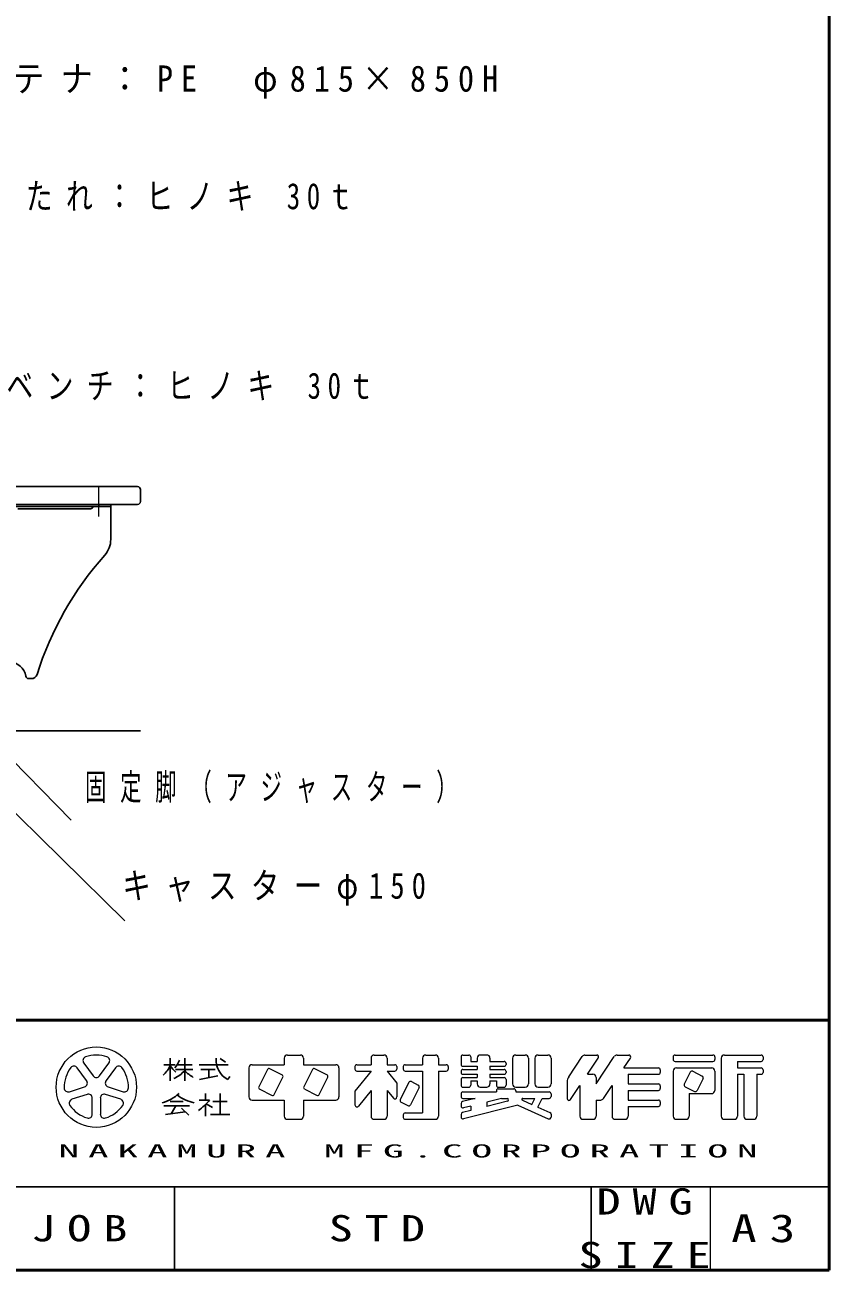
# Model space of a CAD drawing. Units: millimetres on the paper. Extents: x -385 to 420, y 0 to 267.
# Drawn here: x -67.6 to 0, y 0 to 104.6 of the extents above; entities that cross this region are included whole.
import ezdxf

# ---------------------------------------------------------------- set-up
doc = ezdxf.new("R2010")
doc.units = ezdxf.units.MM
doc.linetypes.add('USER3', pattern=[8, 3, -1, 1, -1, 1, -1])
doc.layers.add('1_20', color=7, linetype='Continuous', lineweight=25)
doc.layers.add('A3図枠', color=7, linetype='Continuous', lineweight=13)
doc.layers.add('図面プロファイル', color=7, linetype='Continuous')
doc.styles.add('ＭＳ ゴシック', font='')
doc.styles.get('ＭＳ ゴシック').set_extended_font_data('MS Gothic')

msp = doc.modelspace()

# ---------------------------------------------------------------- linework, layer by layer
at = {"layer": '1_20', "color": 40}
for p, q in [((-79.609, 65.799), (-58.109, 65.799)), ((-57.859, 64.549), (-57.859, 65.549)), ((-81.559, 64.299), (-58.109, 64.299)), ((-81.559, 64.139), (-60.359, 64.139)), ((-61.359, 64.139), (-61.359, 64.299)), ((-60.359, 64.139), (-60.359, 64.299))]:
    msp.add_line(p, q, dxfattribs=at)
at = {"layer": '1_20', "color": 40, "linetype": 'USER3', "lineweight": 13}
msp.add_line((-61.359, 63.299), (-61.359, 65.799), dxfattribs=at)
at = {"layer": '1_20', "color": 4}
for p, q in [((-68.159, 63.939), (-62.059, 63.939)), ((-61.859, 64.139), (-61.359, 64.139)), ((-60.359, 64.299), (-61.359, 64.299)), ((-61.359, 64.139), (-61.359, 64.299)), ((-60.359, 61.368), (-60.359, 64.299)), ((-67.254, 49.674), (-67.031, 49.674))]:
    msp.add_line(p, q, dxfattribs=at)
at = {"layer": '1_20'}
msp.add_line((-157.109, 45.299), (-57.859, 45.299), dxfattribs=at)
at = {"layer": '1_20', "lineweight": 13}
for p, q in [((-75.422, 45.299), (-59.176, 29.343)), ((-71.419, 45.69), (-63.673, 37.794))]:
    msp.add_line(p, q, dxfattribs=at)
at = {"layer": '1_20', "color": 40}
for centre, start, end in [((-58.109, 65.549), 0, 90), ((-58.109, 64.549), 270, 0)]:
    msp.add_arc(centre, 0.25, start, end, dxfattribs=at)
at = {"layer": '1_20', "color": 4}
for centre, radius, start, end in [((-62.059, 64.139), 0.2, 270, 0), ((-62.359, 61.368), 2, 318.31284, 0), ((-40.329, 41.749), 27.5, 138.31285, 162.48784), ((-68.859, 49.674), 1.375, 8.84988, 90), ((-67.254, 49.924), 0.25, 188.84988, 270), ((-67.031, 50.174), 0.5, 270, 342.48784)]:
    msp.add_arc(centre, radius, start, end, dxfattribs=at)
at = {"layer": 'A3図枠', "lineweight": 50}
for p, q in [((0, 0), (0, 267)), ((-385, 21), (0, 21)), ((-385, 0), (0, 0))]:
    msp.add_line(p, q, dxfattribs=at)
at = {"layer": 'A3図枠', "lineweight": 25}
for p, q in [((-55.361, 17.793), (-55.361, 15.903)), ((-54.146, 17.793), (-54.146, 15.903)), ((-55.901, 17.253), (-54.956, 17.253)), ((-54.915, 16.848), (-53.471, 16.848)), ((-54.769, 17.253), (-53.525, 17.253)), ((-52.931, 17.253), (-50.501, 17.253)), ((-52.796, 16.848), (-51.581, 16.848)), ((-52.121, 16.848), (-52.121, 16.173)), ((-50.719, 17.467), (-51.16, 17.761)), ((-52.889, 16.02), (-51.353, 16.327)), ((-52.391, 14.823), (-52.391, 14.283)), ((-51.176, 14.823), (-51.176, 13.068)), ((-55.901, 13.784), (-53.741, 13.784)), ((-55.361, 14.148), (-54.281, 14.148)), ((-54.899, 13.784), (-55.289, 13.136)), ((-54.416, 13.607), (-53.81, 13.001)), ((-52.931, 14.283), (-52.051, 14.283)), ((-52.391, 13.91), (-52.391, 12.933)), ((-52.34, 13.96), (-51.796, 13.646)), ((-51.783, 14.148), (-50.568, 14.148)), ((-55.765, 13.067), (-54.113, 13.304)), ((-51.986, 13.068), (-50.366, 13.068)), ((-55, 7), (-55, 0))]:
    msp.add_line(p, q, dxfattribs=at)
at = {"layer": 'A3図枠'}
for p, q in [((-45.776, 17.793), (-45.776, 17.253)), ((-45.506, 18.063), (-44.426, 18.063)), ((-44.156, 17.793), (-44.156, 17.253)), ((-38.486, 17.793), (-38.486, 17.253)), ((-38.216, 18.063), (-37.406, 18.063)), ((-37.136, 17.793), (-37.136, 17.253)), ((-34.166, 17.793), (-34.166, 17.253)), ((-33.896, 18.063), (-33.086, 18.063)), ((-32.816, 17.793), (-32.816, 17.253)), ((-30.926, 17.901), (-30.926, 17.28)), ((-30.764, 18.063), (-30.278, 18.063)), ((-30.116, 17.901), (-30.116, 17.523)), ((-29.576, 17.793), (-29.576, 17.523)), ((-28.766, 18.063), (-29.306, 18.063)), ((-28.496, 17.793), (-28.496, 17.523)), ((-26.606, 17.793), (-26.606, 15.633)), ((-26.336, 18.063), (-25.526, 18.063)), ((-25.256, 17.793), (-25.256, 15.633)), ((-24.716, 17.793), (-24.716, 15.633)), ((-24.446, 18.063), (-23.636, 18.063)), ((-23.366, 17.793), (-23.366, 15.633)), ((-21.88, 16.242), (-20.746, 17.943)), ((-20.521, 18.063), (-19.529, 18.063)), ((-20.306, 16.443), (-19.394, 17.811)), ((-19.586, 15.633), (-18.046, 17.943)), ((-17.821, 18.063), (-16.829, 18.063)), ((-17.246, 16.983), (-16.694, 17.811)), ((-13.106, 17.901), (-13.106, 17.685)), ((-12.944, 18.063), (-9.758, 18.063)), ((-9.596, 17.901), (-9.596, 17.685)), ((-9.056, 17.793), (-9.056, 12.933)), ((-8.786, 18.063), (-5.708, 18.063)), ((-5.546, 17.901), (-5.546, 17.685)), ((-62.39, 15.917), (-63.175, 16.997)), ((-62.629, 17.393), (-61.844, 16.313)), ((-61.298, 16.313), (-60.513, 17.393)), ((-59.967, 16.997), (-60.752, 15.917)), ((-48.746, 16.983), (-48.746, 14.553)), ((-48.476, 17.253), (-45.776, 17.253)), ((-47.198, 16.838), (-47.918, 15.4)), ((-45.975, 16.408), (-46.981, 16.911)), ((-44.156, 17.253), (-41.456, 17.253)), ((-43.418, 16.838), (-44.138, 15.4)), ((-42.195, 16.408), (-43.201, 16.911)), ((-41.186, 16.983), (-41.186, 14.553)), ((-39.836, 17.091), (-39.836, 16.875)), ((-39.674, 17.253), (-38.486, 17.253)), ((-37.136, 17.253), (-36.488, 17.253)), ((-36.326, 17.091), (-36.326, 16.875)), ((-35.786, 17.091), (-35.786, 16.875)), ((-35.624, 17.253), (-34.166, 17.253)), ((-32.816, 17.253), (-32.168, 17.253)), ((-32.006, 17.091), (-32.006, 16.875)), ((-30.764, 17.118), (-29.576, 17.118)), ((-30.764, 16.848), (-29.576, 16.848)), ((-30.116, 17.523), (-29.576, 17.523)), ((-29.576, 17.118), (-29.576, 16.848)), ((-28.496, 17.523), (-27.308, 17.523)), ((-28.496, 17.118), (-27.308, 17.118)), ((-28.496, 17.118), (-28.496, 16.848)), ((-28.496, 16.848), (-27.308, 16.848)), ((-27.146, 17.361), (-27.146, 17.28)), ((-17.246, 16.983), (-14.348, 16.983)), ((-14.186, 16.821), (-14.186, 16.605)), ((-12.944, 17.523), (-9.758, 17.523)), ((-12.836, 16.983), (-9.866, 16.983)), ((-7.706, 17.523), (-7.706, 16.983)), ((-7.706, 17.523), (-5.708, 17.523)), ((-7.706, 16.983), (-5.708, 16.983)), ((-5.546, 16.821), (-5.546, 16.605)), ((-46.622, 14.752), (-45.902, 16.19)), ((-42.842, 14.752), (-42.122, 16.19)), ((-38.486, 16.713), (-39.836, 15.026)), ((-39.674, 16.713), (-38.486, 16.713)), ((-37.136, 16.713), (-36.326, 15.701)), ((-37.136, 16.713), (-36.488, 16.713)), ((-36.326, 15.701), (-36.326, 14.543)), ((-35.318, 15.758), (-36.038, 14.32)), ((-35.624, 16.713), (-34.166, 16.713)), ((-35.101, 15.831), (-34.527, 15.544)), ((-34.166, 16.713), (-34.166, 13.203)), ((-32.816, 16.713), (-32.816, 12.933)), ((-32.816, 16.713), (-32.168, 16.713)), ((-30.926, 16.686), (-30.926, 16.605)), ((-30.926, 16.011), (-30.926, 15.525)), ((-30.764, 16.443), (-29.576, 16.443)), ((-30.764, 16.173), (-29.576, 16.173)), ((-30.116, 15.903), (-29.576, 15.903)), ((-30.116, 15.903), (-30.116, 15.525)), ((-29.576, 16.443), (-29.576, 16.173)), ((-29.576, 15.903), (-29.576, 15.633)), ((-28.496, 16.443), (-27.308, 16.443)), ((-28.496, 16.443), (-28.496, 16.173)), ((-28.496, 16.173), (-27.308, 16.173)), ((-28.496, 15.903), (-28.496, 15.633)), ((-28.496, 15.903), (-27.956, 15.903)), ((-27.956, 15.903), (-27.956, 15.525)), ((-27.146, 16.686), (-27.146, 16.605)), ((-27.146, 16.011), (-27.146, 15.525)), ((-22.016, 15.793), (-22.016, 14.413)), ((-20.306, 16.443), (-19.856, 16.443)), ((-19.586, 16.173), (-19.586, 15.633)), ((-16.886, 16.443), (-14.348, 16.443)), ((-16.886, 16.443), (-16.886, 15.633)), ((-13.106, 16.713), (-13.106, 12.933)), ((-11.666, 16.622), (-12.17, 15.616)), ((-11.449, 16.695), (-10.659, 16.3)), ((-10.586, 16.082), (-11.09, 15.076)), ((-9.596, 16.713), (-9.596, 15.093)), ((-7.706, 16.443), (-7.166, 16.443)), ((-7.706, 16.443), (-7.706, 12.933)), ((-7.166, 16.443), (-7.166, 12.933)), ((-6.086, 16.443), (-5.708, 16.443)), ((-6.086, 16.443), (-6.086, 12.933)), ((-63.828, 14.985), (-62.559, 15.397)), ((-62.35, 14.755), (-63.62, 14.343)), ((-59.522, 14.343), (-60.792, 14.755)), ((-60.583, 15.397), (-59.313, 14.985)), ((-47.845, 15.183), (-46.839, 14.68)), ((-44.065, 15.183), (-43.059, 14.68)), ((-39.836, 15.026), (-39.836, 13.868)), ((-38.486, 15.093), (-39.547, 13.766)), ((-38.486, 15.093), (-38.486, 12.933)), ((-37.136, 15.093), (-36.614, 14.441)), ((-37.136, 15.093), (-37.136, 12.933)), ((-34.454, 15.326), (-35.174, 13.888)), ((-30.926, 14.796), (-30.926, 14.58)), ((-30.764, 15.363), (-30.278, 15.363)), ((-30.764, 14.958), (-27.956, 14.958)), ((-29.306, 15.363), (-28.766, 15.363)), ((-27.956, 15.066), (-27.956, 14.958)), ((-27.794, 15.363), (-27.308, 15.363)), ((-27.794, 15.228), (-26.498, 15.228)), ((-26.336, 15.363), (-25.526, 15.363)), ((-26.336, 15.066), (-26.336, 14.958)), ((-26.336, 14.958), (-23.528, 14.958)), ((-24.446, 15.363), (-23.636, 15.363)), ((-23.366, 14.796), (-23.366, 14.58)), ((-21.719, 14.323), (-20.936, 15.498)), ((-20.936, 15.498), (-20.936, 12.933)), ((-18.966, 14.404), (-18.236, 15.498)), ((-18.236, 15.498), (-18.236, 12.933)), ((-16.886, 15.633), (-14.348, 15.633)), ((-16.886, 15.093), (-16.886, 14.283)), ((-16.886, 15.093), (-14.348, 15.093)), ((-14.186, 15.471), (-14.186, 15.255)), ((-12.097, 15.399), (-11.307, 15.004)), ((-11.756, 14.823), (-11.756, 12.933)), ((-11.756, 14.823), (-9.866, 14.823)), ((-61.908, 13.099), (-61.908, 14.434)), ((-61.233, 14.434), (-61.233, 13.099)), ((-48.476, 14.283), (-45.776, 14.283)), ((-45.776, 14.283), (-45.776, 12.933)), ((-44.156, 14.283), (-41.456, 14.283)), ((-44.156, 14.283), (-44.156, 12.933)), ((-35.965, 14.103), (-35.391, 13.816)), ((-30.926, 13.995), (-30.926, 13.773)), ((-29.74, 14.418), (-30.803, 14.152)), ((-30.764, 14.418), (-29.74, 14.418)), ((-26.15, 13.841), (-30.725, 12.697)), ((-30.116, 13.768), (-30.725, 13.615)), ((-30.116, 13.768), (-30.116, 13.406)), ((-27.513, 14.418), (-28.766, 14.105)), ((-27.023, 14.179), (-28.766, 13.743)), ((-28.766, 14.105), (-28.766, 13.743)), ((-27.513, 14.418), (-27.053, 14.418)), ((-26.15, 13.841), (-23.594, 12.705)), ((-25.771, 14.263), (-24.968, 13.906)), ((-25.738, 14.418), (-24.712, 14.418)), ((-24.968, 13.906), (-24.712, 14.418)), ((-24.474, 13.687), (-24.108, 14.418)), ((-24.474, 13.687), (-23.462, 13.237)), ((-24.108, 14.418), (-23.528, 14.418)), ((-19.586, 14.283), (-19.19, 14.283)), ((-19.586, 14.283), (-19.586, 12.933)), ((-16.886, 14.283), (-14.348, 14.283)), ((-16.886, 13.743), (-16.886, 12.933)), ((-16.886, 13.743), (-14.348, 13.743)), ((-14.186, 14.121), (-14.186, 13.905)), ((-45.506, 12.663), (-44.426, 12.663)), ((-38.216, 12.663), (-37.406, 12.663)), ((-35.786, 13.041), (-35.786, 12.825)), ((-35.624, 13.203), (-34.166, 13.203)), ((-35.624, 12.663), (-33.086, 12.663)), ((-30.926, 13.077), (-30.926, 12.854)), ((-30.116, 13.406), (-30.803, 13.234)), ((-23.366, 13.089), (-23.366, 12.853)), ((-20.666, 12.663), (-19.856, 12.663)), ((-17.966, 12.663), (-17.156, 12.663)), ((-12.836, 12.663), (-12.026, 12.663)), ((-8.786, 12.663), (-7.976, 12.663)), ((-6.896, 12.663), (-6.356, 12.663)), ((-10, 7), (-10, 0))]:
    msp.add_line(p, q, dxfattribs=at)
at = {"layer": 'A3図枠', "color": 211, "lineweight": 25}
for p, q in [((-242.5, 7), (0, 7)), ((-20, 7), (-20, 0))]:
    msp.add_line(p, q, dxfattribs=at)
at = {"layer": 'A3図枠'}
msp.add_circle((-61.571, 15.363), 3.375, dxfattribs=at)
for centre, radius, start, end in [((-62.356, 17.592), 0.338, 109.39847, 215.99997), ((-61.571, 15.363), 2.7, 70.60155, 109.39847), ((-60.786, 17.592), 0.338, 324, 70.60155), ((-45.506, 17.793), 0.27, 89.99998, 179.99996), ((-44.426, 17.793), 0.27, 0, 89.99998), ((-38.216, 17.793), 0.27, 89.99998, 179.99996), ((-37.406, 17.793), 0.27, 0, 89.99998), ((-33.896, 17.793), 0.27, 89.99998, 179.99996), ((-33.086, 17.793), 0.27, 0, 89.99998), ((-30.764, 17.901), 0.162, 89.99998, 179.99996), ((-30.278, 17.901), 0.162, 0, 89.99998), ((-29.306, 17.793), 0.27, 89.99998, 179.99996), ((-28.766, 17.793), 0.27, 0, 89.99998), ((-26.336, 17.793), 0.27, 89.99998, 179.99996), ((-25.526, 17.793), 0.27, 0, 89.99998), ((-24.446, 17.793), 0.27, 89.99998, 179.99996), ((-23.636, 17.793), 0.27, 0, 89.99998), ((-20.521, 17.793), 0.27, 89.99998, 146.30984), ((-19.529, 17.901), 0.162, 326.31015, 89.99998), ((-17.821, 17.793), 0.27, 89.99998, 146.3098), ((-16.829, 17.901), 0.162, 326.31003, 89.99998), ((-12.944, 17.901), 0.162, 89.99998, 179.99996), ((-9.758, 17.901), 0.162, 0, 89.99998), ((-8.786, 17.793), 0.27, 89.99998, 179.99996), ((-5.708, 17.901), 0.162, 0, 89.99998), ((-61.571, 15.363), 2.7, 142.60154, 181.39846), ((-63.448, 16.798), 0.338, 35.99999, 142.60154), ((-59.694, 16.798), 0.338, 37.39846, 143.99995), ((-61.571, 15.363), 2.7, 358.60155, 37.39847), ((-48.476, 16.983), 0.27, 89.99998, 179.99996), ((-47.054, 16.766), 0.162, 63.43492, 153.43499), ((-43.274, 16.766), 0.162, 63.43492, 153.43499), ((-41.456, 16.983), 0.27, 0, 89.99998), ((-39.674, 17.091), 0.162, 89.99998, 179.99996), ((-39.674, 16.875), 0.162, 179.99998, 270.00002), ((-36.488, 17.091), 0.162, 0, 89.99998), ((-36.488, 16.875), 0.162, 270.00002, 0), ((-35.624, 17.091), 0.162, 89.99998, 179.99996), ((-35.624, 16.875), 0.162, 179.99998, 270.00002), ((-32.168, 17.091), 0.162, 0, 89.99998), ((-32.168, 16.875), 0.162, 270.00002, 0), ((-30.764, 17.28), 0.162, 179.99998, 270.00002), ((-30.764, 16.686), 0.162, 89.99998, 179.99996), ((-27.308, 17.361), 0.162, 0, 89.99998), ((-27.308, 17.28), 0.162, 270.00002, 0), ((-27.308, 16.686), 0.162, 0, 89.99998), ((-14.348, 16.821), 0.162, 0, 89.99998), ((-12.944, 17.685), 0.162, 179.99998, 270.00002), ((-12.836, 16.713), 0.27, 89.99998, 179.99996), ((-9.866, 16.713), 0.27, 0, 89.99998), ((-9.758, 17.685), 0.162, 270.00002, 0), ((-5.708, 17.685), 0.162, 270.00002, 0), ((-5.708, 16.821), 0.162, 0, 89.99998), ((-62.663, 15.718), 0.338, 287.99998, 35.99999), ((-61.571, 16.512), 0.338, 215.99998, 324), ((-60.479, 15.718), 0.338, 143.99996, 251.99999), ((-46.047, 16.263), 0.162, 333.4349, 63.43487), ((-42.267, 16.263), 0.162, 333.4349, 63.43487), ((-35.174, 15.686), 0.162, 63.43487, 153.43498), ((-30.764, 16.605), 0.162, 179.99998, 270.00002), ((-30.764, 16.011), 0.162, 89.99998, 179.99996), ((-27.308, 16.605), 0.162, 270.00002, 0), ((-27.308, 16.011), 0.162, 0, 89.99998), ((-21.206, 15.793), 0.81, 146.30999, 179.99996), ((-19.856, 16.173), 0.27, 0, 89.99998), ((-14.348, 16.605), 0.162, 270.00002, 0), ((-11.522, 16.55), 0.162, 63.43447, 153.43474), ((-10.731, 16.155), 0.162, 333.43484, 63.43447), ((-5.708, 16.605), 0.162, 270.00002, 0), ((-63.933, 15.306), 0.338, 181.39848, 287.99997), ((-62.246, 14.434), 0.338, 359.99997, 107.99999), ((-60.896, 14.434), 0.338, 71.99997, 179.99999), ((-59.209, 15.306), 0.338, 252.00001, 358.60156), ((-47.773, 15.328), 0.162, 153.43495, 243.43485), ((-46.766, 14.825), 0.162, 243.43498, 333.43496), ((-43.993, 15.328), 0.162, 153.43495, 243.43485), ((-42.986, 14.825), 0.162, 243.43498, 333.43496), ((-34.599, 15.399), 0.162, 333.43492, 63.43493), ((-30.764, 15.525), 0.162, 179.99998, 270.00002), ((-30.764, 14.796), 0.162, 89.99998, 179.99996), ((-30.278, 15.525), 0.162, 270.00002, 0), ((-29.306, 15.633), 0.27, 179.99998, 270.00002), ((-28.766, 15.633), 0.27, 270.00002, 0), ((-27.794, 15.525), 0.162, 179.99998, 270.00002), ((-27.794, 15.066), 0.162, 89.99998, 179.99996), ((-27.308, 15.525), 0.162, 270.00002, 0), ((-26.336, 15.633), 0.27, 179.99998, 270.00002), ((-26.498, 15.066), 0.162, 0, 89.99998), ((-25.526, 15.633), 0.27, 270.00002, 0), ((-24.446, 15.633), 0.27, 179.99998, 270.00002), ((-23.636, 15.633), 0.27, 270.00002, 0), ((-23.528, 14.796), 0.162, 0, 89.99998), ((-14.348, 15.471), 0.162, 0, 89.99998), ((-14.348, 15.255), 0.162, 270.00002, 0), ((-12.025, 15.544), 0.162, 153.43517, 243.43529), ((-11.234, 15.149), 0.162, 243.43534, 333.43491), ((-9.866, 15.093), 0.27, 270.00002, 0), ((-63.516, 14.022), 0.338, 107.99999, 214.60154), ((-61.571, 15.363), 2.7, 214.60156, 253.39848), ((-61.571, 15.363), 2.7, 286.60155, 325.39847), ((-59.626, 14.022), 0.338, 325.39847, 71.99996), ((-48.476, 14.553), 0.27, 179.99998, 270.00002), ((-41.456, 14.553), 0.27, 270.00002, 0), ((-39.674, 13.868), 0.162, 179.99998, 321.34037), ((-36.488, 14.543), 0.162, 218.65962, 0), ((-35.893, 14.248), 0.162, 153.43487, 243.4348), ((-35.318, 13.961), 0.162, 243.43487, 333.43498), ((-30.764, 14.58), 0.162, 179.99998, 270.00002), ((-30.764, 13.995), 0.162, 104.03614, 179.99996), ((-30.764, 13.773), 0.162, 179.99998, 284.03612), ((-27.053, 14.297), 0.121, 284.0365, 89.99998), ((-25.738, 14.337), 0.081, 89.99998, 246.03817), ((-23.528, 14.58), 0.162, 270.00002, 0), ((-21.854, 14.413), 0.162, 179.99998, 326.30997), ((-19.19, 14.553), 0.27, 270.00002, 326.31002), ((-14.348, 14.121), 0.162, 0, 89.99998), ((-14.348, 13.905), 0.162, 270.00002, 0), ((-62.246, 13.099), 0.338, 253.39847, 359.99997), ((-60.896, 13.099), 0.338, 179.99999, 286.60154), ((-45.506, 12.933), 0.27, 179.99998, 270.00002), ((-44.426, 12.933), 0.27, 270.00002, 0), ((-38.216, 12.933), 0.27, 179.99998, 270.00002), ((-37.406, 12.933), 0.27, 270.00002, 0), ((-35.624, 13.041), 0.162, 89.99998, 179.99996), ((-35.624, 12.825), 0.162, 179.99998, 270.00002), ((-33.086, 12.933), 0.27, 270.00002, 0), ((-30.764, 13.077), 0.162, 104.03614, 179.99996), ((-30.764, 12.854), 0.162, 179.99998, 284.03612), ((-23.528, 12.853), 0.162, 246.03699, 0), ((-23.528, 13.089), 0.162, 0, 66.03701), ((-20.666, 12.933), 0.27, 179.99998, 270.00002), ((-19.856, 12.933), 0.27, 270.00002, 0), ((-17.966, 12.933), 0.27, 179.99998, 270.00002), ((-17.156, 12.933), 0.27, 270.00002, 0), ((-12.836, 12.933), 0.27, 179.99998, 270.00002), ((-12.026, 12.933), 0.27, 270.00002, 0), ((-8.786, 12.933), 0.27, 179.99998, 270.00002), ((-7.976, 12.933), 0.27, 270.00002, 0), ((-6.896, 12.933), 0.27, 179.99998, 270.00002), ((-6.356, 12.933), 0.27, 270.00002, 0)]:
    msp.add_arc(centre, radius, start, end, dxfattribs=at)
at = {"layer": 'A3図枠', "lineweight": 25}
for centre, radius, start, end in [((-49.563, 17.694), 1.953, 177.09472, 240.51891), ((-57.466, 18.084), 2.285, 311.36185, 337.13638), ((-53.383, 18.427), 2.345, 212.50346, 230.00631), ((-56.374, 18.818), 3.034, 295.86917, 317.23867), ((-56.002, 18.047), 1.467, 313.72108, 343.54317), ((-51.918, 18.818), 3.034, 222.76131, 240.10806), ((-51.54, 16.805), 1.299, 321.42112, 334.8249), ((-56.898, 17.257), 3.32, 285.11261, 313.40619), ((-52.77, 17.194), 3.192, 231.17281, 259.75506), ((-55.66, 17.226), 4.657, 304.87257, 320.80411)]:
    msp.add_arc(centre, radius, start, end, dxfattribs=at)

# ---------------------------------------------------------------- texts
at = {"layer": '1_20', "char_height": 2.199, "attachment_point": 4, "style": 'ＭＳ ゴシック'}
for s, insert in [('\\T1.5;\\W0.9;コンテナ：PE\u3000φ815×850H', (-76.722, 99.777)), ('\\T1.5;\\W0.75;背もたれ：ヒノキ\\~30ｔ', (-74.246, 90.081)), ('\\T1.5;\\W0.75;ベンチ：ヒノキ\\~30ｔ', (-69.122, 74.215)), ('\\T1.64;\\W0.6;固定脚（アジャスター）', (-62.526, 40.444)), ('\\T1.5;\\W0.8;キャスターφ150', (-59.388, 31.993))]:
    msp.add_mtext(s, dxfattribs=dict(at, insert=insert))
at = {"layer": 'A3図枠', "color": 4, "attachment_point": 5, "style": 'ＭＳ ゴシック'}
for s, insert, char_height in [('\\T1.44;\\W2.3;NAKAMURA\\~MFG.CORPORATION', (-35, 10), 1.1), ('\\T1.5;\\W1.35;JOB', (-62.5, 3.5), 2.199), ('\\T1.5;\\W1.35;A3', (-5, 3.5), 2.346)]:
    msp.add_mtext(s, dxfattribs=dict(at, insert=insert, char_height=char_height))
at = {"layer": 'A3図枠', "char_height": 2.199, "attachment_point": 5, "style": 'ＭＳ ゴシック'}
for s, insert in [('\\T1.5;\\W1.35;DWG', (-15, 5.75)), ('\\T1.5;\\W1.35;SIZE', (-15, 1.25))]:
    msp.add_mtext(s, dxfattribs=dict(at, insert=insert))
at = {"layer": '図面プロファイル', "insert": (-37.5, 3.5), "char_height": 2.199, "attachment_point": 5, "style": 'ＭＳ ゴシック'}
msp.add_mtext('\\T1.5;\\W1.35;STD', dxfattribs=at)

doc.saveas('drawing.dxf')
